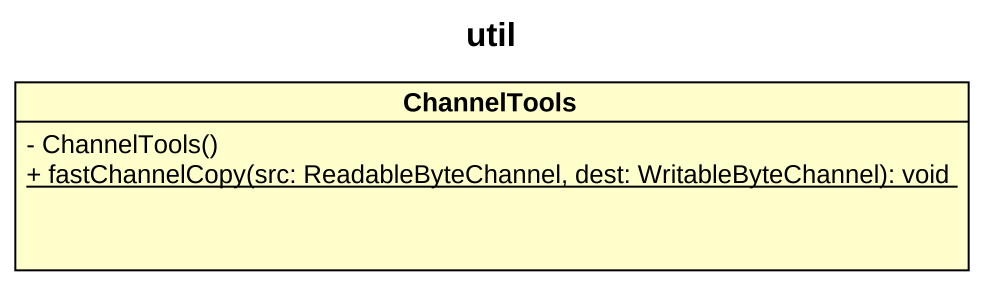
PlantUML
@startuml
title util
hide circle
hide empty members
skinparam classAttributeIconSize 0
class ChannelTools {
  - ChannelTools()
  {static} + fastChannelCopy(src: ReadableByteChannel, dest: WritableByteChannel): void
}
@enduml
